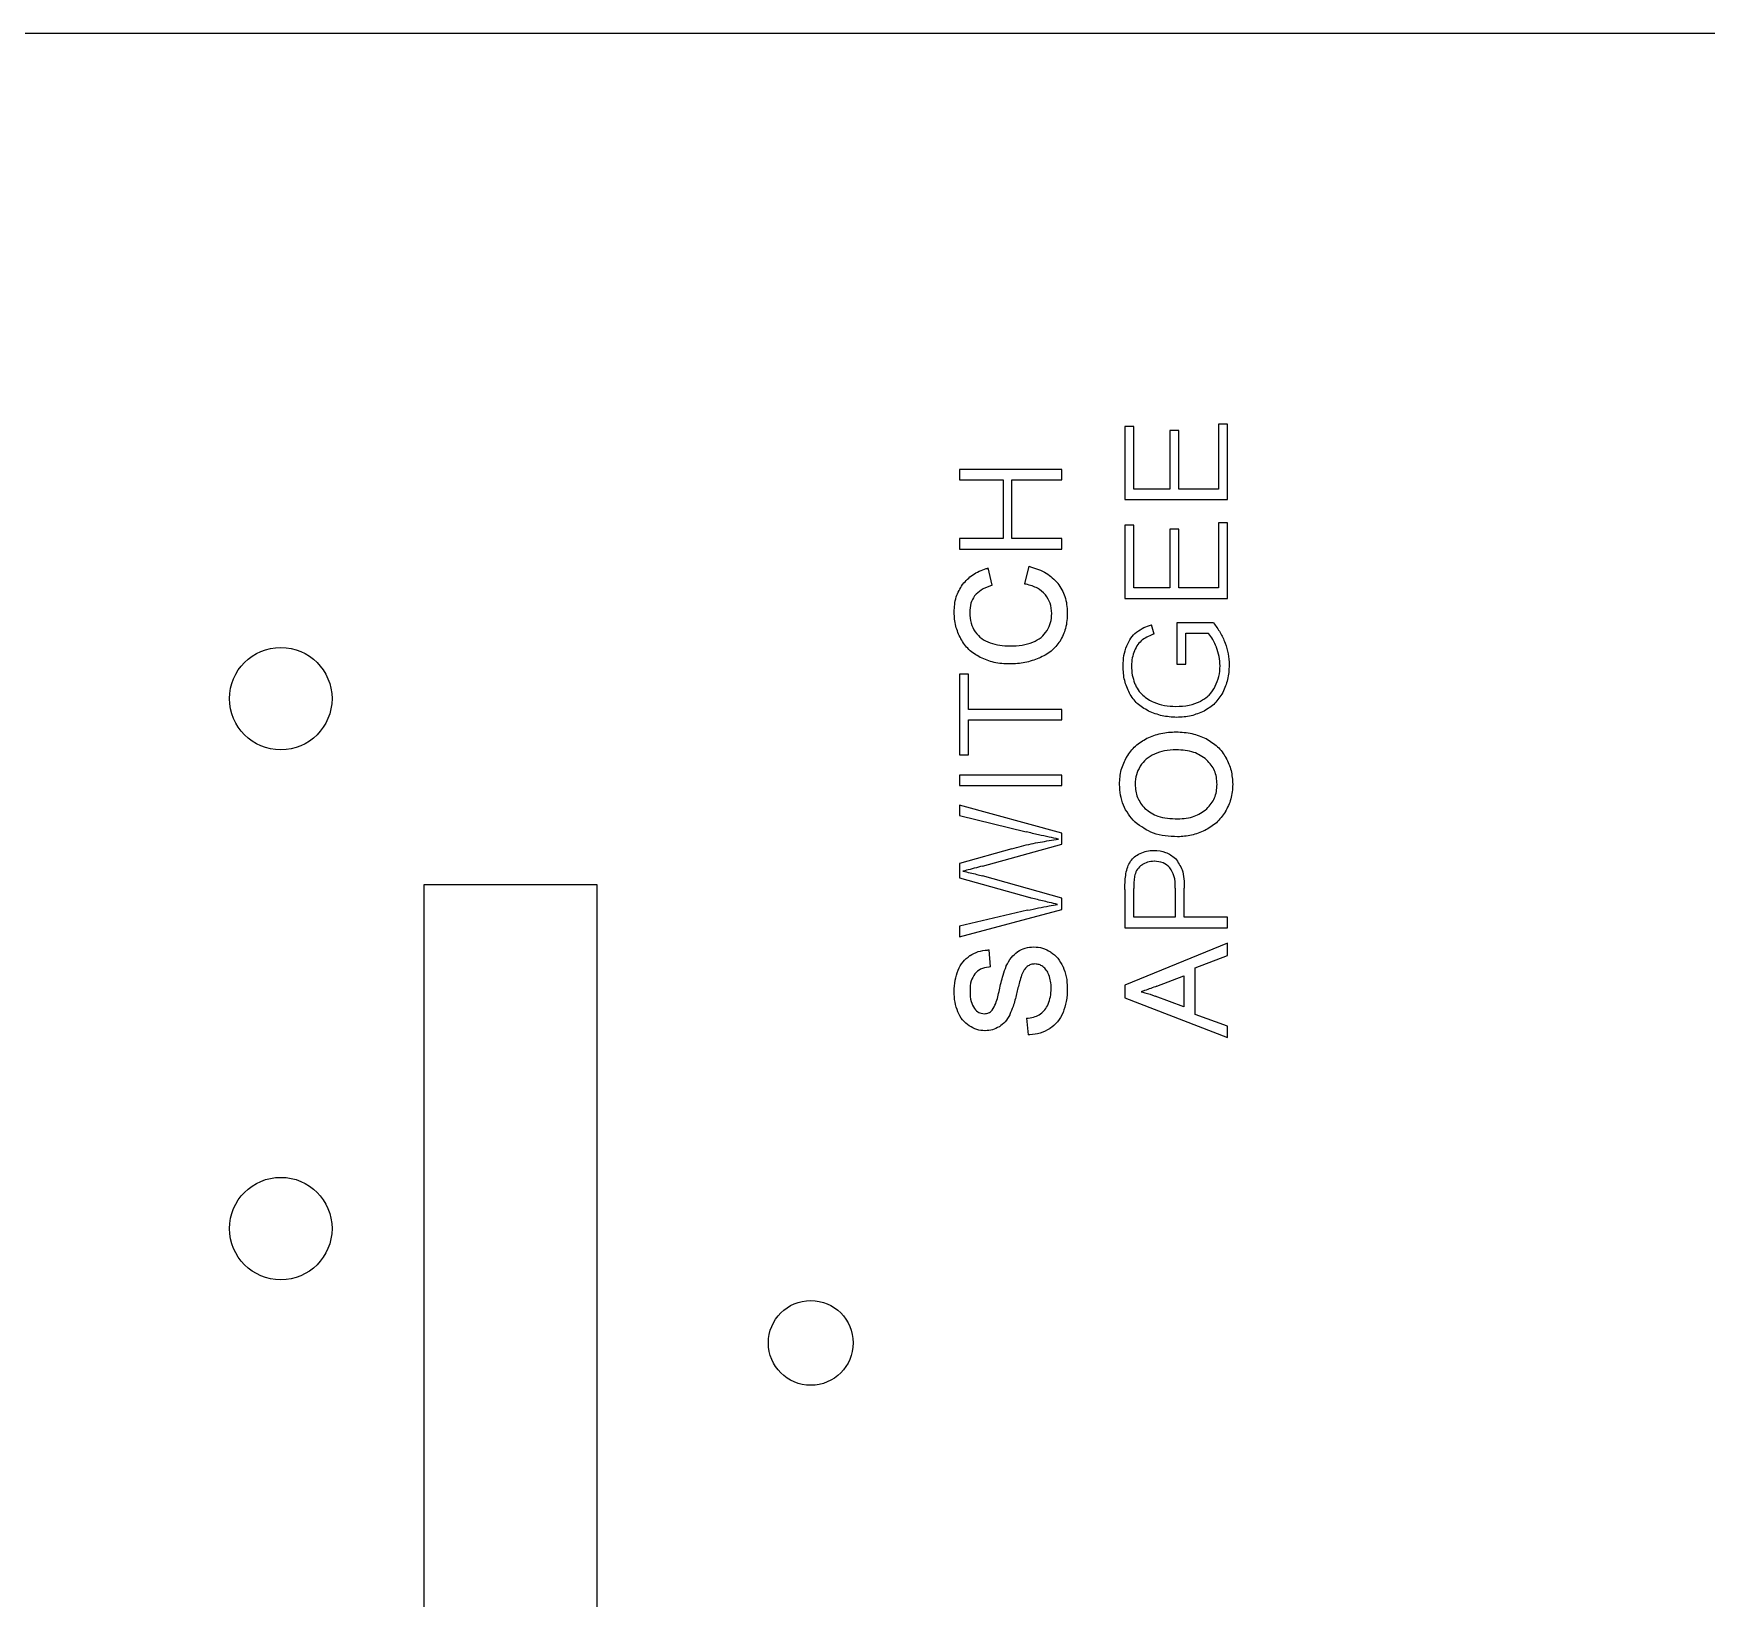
# Model space of a CAD drawing. Extents: x 0 to 305, y -600 to 0.
# Drawn here: x 100.5 to 147.85, y -555.25 to -510.95 of the extents above; entities that cross this region are included whole.
import ezdxf

# ---------------------------------------------------------------- set-up
doc = ezdxf.new("R2010")
doc.units = 0
doc.header["$MEASUREMENT"] = 0
for name, color, linetype in [('CUTOUTS_D_5_0', 5, 'CONTINUOUS'), ('HOLES_DIAM_2_5_D_5_0', 5, 'CONTINUOUS'), ('HOLES_DIAM_3_0_D_5_0', 5, 'CONTINUOUS'), ('INSETS_D_0_5', 3, 'CONTINUOUS'), ('PERIMETER_D_5_0', 5, 'CONTINUOUS')]:
    doc.layers.add(name, color=color, linetype=linetype)

msp = doc.modelspace()

# ---------------------------------------------------------------- linework, layer by layer
at = {"layer": 'CUTOUTS_D_5_0'}
msp.add_lwpolyline([(111.55, -574.95), (116.45, -574.95), (116.45, -535.05), (111.55, -535.05)], close=True, dxfattribs=at)
at = {"layer": 'HOLES_DIAM_2_5_D_5_0'}
msp.add_circle((122.5, -548.015), 1.2, dxfattribs=at)
at = {"layer": 'HOLES_DIAM_3_0_D_5_0'}
for centre in [(107.5, -529.778), (107.5, -544.778)]:
    msp.add_circle(centre, 1.45, dxfattribs=at)
at = {"layer": 'INSETS_D_0_5'}
for p, q in [((127.633, -526.569), (127.517, -526.08)), ((128.672, -526.032), (128.547, -526.528)), ((132.217, -527.953), (132.145, -527.69)), ((132.86, -527.633), (132.862, -528.804)), ((133.899, -527.633), (132.86, -527.633)), ((133.114, -527.922), (133.748, -527.922)), ((133.114, -528.804), (133.114, -527.922)), ((132.862, -528.804), (133.114, -528.804)), ((129.609, -533.588), (126.709, -532.793)), ((126.709, -532.793), (126.709, -533.087)), ((126.709, -533.087), (128.599, -533.549)), ((129.609, -533.895), (129.609, -533.588)), ((128.191, -534.028), (126.709, -534.447)), ((127.36, -534.517), (129.609, -533.895)), ((126.709, -534.447), (126.709, -534.85)), ((126.709, -534.85), (128.698, -535.411)), ((129.609, -535.422), (127.36, -534.795)), ((129.609, -535.75), (129.609, -535.422)), ((131.391, -535.181), (131.391, -536.263)), ((131.645, -535.966), (131.645, -535.148)), ((132.817, -535.14), (132.817, -535.966)), ((133.071, -535.966), (133.071, -535.147)), ((126.709, -536.52), (129.609, -535.75)), ((128.637, -535.77), (126.709, -536.217)), ((132.817, -535.966), (131.645, -535.966)), ((134.291, -535.966), (133.071, -535.966)), ((134.291, -536.263), (134.291, -535.966)), ((126.709, -536.217), (126.709, -536.52)), ((131.391, -536.263), (134.291, -536.263)), ((127.586, -537.367), (127.55, -536.89)), ((132.296, -537.915), (133.059, -537.627)), ((133.059, -537.627), (133.059, -538.5)), ((133.059, -538.5), (132.246, -538.195)), ((128.608, -538.826), (128.65, -539.297))]:
    msp.add_line(p, q, dxfattribs=at)
for points in [[(134.037, -522.005), (134.037, -523.847), (132.916, -523.847), (132.916, -522.187), (132.664, -522.187), (132.664, -523.847), (131.645, -523.847), (131.645, -522.075), (131.391, -522.075), (131.391, -524.144), (134.291, -524.144), (134.291, -522.005)], [(126.709, -523.29), (126.709, -523.587), (127.941, -523.587), (127.941, -525.247), (126.709, -525.247), (126.709, -525.544), (129.609, -525.544), (129.609, -525.247), (128.195, -525.247), (128.195, -523.587), (129.609, -523.587), (129.609, -523.29)], [(132.664, -524.983), (132.664, -526.642), (131.645, -526.642), (131.645, -524.87), (131.391, -524.87), (131.391, -526.939), (134.291, -526.939), (134.291, -524.801), (134.037, -524.801), (134.037, -526.642), (132.916, -526.642), (132.916, -524.983)], [(129.609, -530.082), (126.963, -530.082), (126.963, -529.09), (126.709, -529.09), (126.709, -531.368), (126.963, -531.368), (126.963, -530.379), (129.609, -530.379)], [(126.709, -532.239), (129.609, -532.239), (129.609, -531.942), (126.709, -531.942)], [(131.391, -538.251), (134.291, -539.365), (134.291, -539.051), (133.382, -538.721), (133.382, -537.398), (134.291, -537.048), (134.291, -536.704), (131.391, -537.891)]]:
    msp.add_lwpolyline(points, close=True, dxfattribs=at)
for points, knots in [([(126.797, -526.544), (126.798, -526.543), (126.799, -526.541), (126.8, -526.54), (126.886, -526.445), (126.975, -526.347), (127.085, -526.272), (127.202, -526.192), (127.335, -526.145), (127.465, -526.099), (127.482, -526.093), (127.5, -526.087), (127.517, -526.08)], [-0.00048368, -0.00048368, -0.00048368, -0.00048368, 0, 0, 0, 0.0379273, 0.0379273, 0.0379273, 0.07842973, 0.07842973, 0.07842973, 0.08392662, 0.08392662, 0.08392662, 0.08392662]), ([(128.672, -526.032), (128.689, -526.037), (128.705, -526.042), (128.722, -526.047), (128.873, -526.094), (129.028, -526.141), (129.165, -526.227), (129.288, -526.305), (129.39, -526.408), (129.489, -526.509), (129.49, -526.51), (129.491, -526.512), (129.493, -526.513)], [-0.00518066, -0.00518066, -0.00518066, -0.00518066, 0, 0, 0, 0.04650821, 0.04650821, 0.04650821, 0.08828011, 0.08828011, 0.08828011, 0.08879158, 0.08879158, 0.08879158, 0.08879158]), ([(126.558, -527.331), (126.558, -527.33), (126.558, -527.329), (126.558, -527.328), (126.566, -527.187), (126.573, -527.041), (126.617, -526.901), (126.658, -526.774), (126.727, -526.659), (126.794, -526.548), (126.795, -526.547), (126.796, -526.545), (126.797, -526.544)], [-0.00027085, -0.00027085, -0.00027085, -0.00027085, 0, 0, 0, 0.04183356, 0.04183356, 0.04183356, 0.08017927, 0.08017927, 0.08017927, 0.08066321, 0.08066321, 0.08066321, 0.08066321]), ([(129.14, -526.838), (129.065, -526.767), (128.993, -526.7), (128.914, -526.654), (128.822, -526.601), (128.71, -526.571), (128.594, -526.54), (128.578, -526.536), (128.562, -526.532), (128.547, -526.528)], [0.0005387, 0.0005387, 0.0005387, 0.0005387, 0.03076944, 0.03076944, 0.03076944, 0.06604692, 0.06604692, 0.06604692, 0.07090319, 0.07090319, 0.07090319, 0.07090319]), ([(129.493, -526.513), (129.493, -526.514), (129.494, -526.516), (129.495, -526.517), (129.57, -526.634), (129.648, -526.754), (129.693, -526.889), (129.742, -527.033), (129.751, -527.186), (129.76, -527.334), (129.76, -527.335), (129.76, -527.336), (129.76, -527.337)], [-0.0005107, -0.0005107, -0.0005107, -0.0005107, 0, 0, 0, 0.04086592, 0.04086592, 0.04086592, 0.0845954, 0.0845954, 0.0845954, 0.0848356, 0.0848356, 0.0848356, 0.0848356]), ([(127.137, -526.87), (127.094, -526.941), (127.055, -527.01), (127.032, -527.079), (127.008, -527.157), (127.002, -527.246), (126.998, -527.339)], [0.00056633, 0.00056633, 0.00056633, 0.00056633, 0.0250528, 0.0250528, 0.0250528, 0.05258076, 0.05258076, 0.05258076, 0.05258076]), ([(127.633, -526.569), (127.619, -526.574), (127.605, -526.579), (127.59, -526.584), (127.491, -526.619), (127.396, -526.654), (127.319, -526.706), (127.255, -526.75), (127.197, -526.809), (127.137, -526.87)], [-0.00439886, -0.00439886, -0.00439886, -0.00439886, 0, 0, 0, 0.03104801, 0.03104801, 0.03104801, 0.05659716, 0.05659716, 0.05659716, 0.05659716]), ([(129.32, -527.37), (129.313, -527.265), (129.306, -527.165), (129.275, -527.079), (129.246, -526.997), (129.195, -526.919), (129.14, -526.838)], [0.00032464, 0.00032464, 0.00032464, 0.00032464, 0.03117127, 0.03117127, 0.03117127, 0.06009102, 0.06009102, 0.06009102, 0.06009102]), ([(126.745, -528.083), (126.745, -528.082), (126.744, -528.081), (126.744, -528.08), (126.691, -527.966), (126.636, -527.849), (126.605, -527.724), (126.572, -527.595), (126.565, -527.463), (126.558, -527.334), (126.558, -527.333), (126.558, -527.332), (126.558, -527.331)], [-0.00035619, -0.00035619, -0.00035619, -0.00035619, 0, 0, 0, 0.03727474, 0.03727474, 0.03727474, 0.07558032, 0.07558032, 0.07558032, 0.07585309, 0.07585309, 0.07585309, 0.07585309]), ([(126.998, -527.339), (127.003, -527.447), (127.009, -527.55), (127.037, -527.642), (127.062, -527.725), (127.107, -527.805), (127.154, -527.889)], [0.00024845, 0.00024845, 0.00024845, 0.00024845, 0.03201393, 0.03201393, 0.03201393, 0.06044329, 0.06044329, 0.06044329, 0.06044329]), ([(129.187, -527.853), (129.227, -527.774), (129.266, -527.698), (129.287, -527.621), (129.308, -527.544), (129.314, -527.459), (129.32, -527.37)], [0.00039725, 0.00039725, 0.00039725, 0.00039725, 0.02669585, 0.02669585, 0.02669585, 0.05305245, 0.05305245, 0.05305245, 0.05305245]), ([(129.76, -527.337), (129.76, -527.337), (129.76, -527.338), (129.76, -527.339), (129.755, -527.488), (129.75, -527.642), (129.709, -527.79), (129.674, -527.917), (129.615, -528.034), (129.557, -528.149), (129.557, -528.15), (129.556, -528.151), (129.555, -528.153)], [-0.00024131, -0.00024131, -0.00024131, -0.00024131, 0, 0, 0, 0.04424794, 0.04424794, 0.04424794, 0.08217565, 0.08217565, 0.08217565, 0.08266414, 0.08266414, 0.08266414, 0.08266414]), ([(127.154, -527.889), (127.214, -527.959), (127.271, -528.026), (127.337, -528.075), (127.405, -528.125), (127.488, -528.16), (127.575, -528.196)], [0.00044876, 0.00044876, 0.00044876, 0.00044876, 0.0277114, 0.0277114, 0.0277114, 0.05563798, 0.05563798, 0.05563798, 0.05563798]), ([(128.784, -528.18), (128.872, -528.139), (128.955, -528.099), (129.02, -528.045), (129.081, -527.995), (129.133, -527.926), (129.187, -527.853)], [0.00031507, 0.00031507, 0.00031507, 0.00031507, 0.02872319, 0.02872319, 0.02872319, 0.05538277, 0.05538277, 0.05538277, 0.05538277]), ([(131.442, -528.286), (131.479, -528.205), (131.514, -528.127), (131.562, -528.062), (131.605, -528.003), (131.661, -527.949), (131.72, -527.894)], [0.00025783, 0.00025783, 0.00025783, 0.00025783, 0.02663178, 0.02663178, 0.02663178, 0.0506625, 0.0506625, 0.0506625, 0.0506625]), ([(131.72, -527.894), (131.79, -527.847), (131.857, -527.802), (131.927, -527.768), (131.995, -527.736), (132.069, -527.712), (132.145, -527.69)], [0.00039975, 0.00039975, 0.00039975, 0.00039975, 0.02536528, 0.02536528, 0.02536528, 0.0493536, 0.0493536, 0.0493536, 0.0493536]), ([(132.217, -527.953), (132.162, -527.971), (132.106, -527.99), (132.052, -528.017), (131.994, -528.045), (131.942, -528.079), (131.891, -528.112), (131.89, -528.112), (131.889, -528.113), (131.887, -528.114)], [0.0047546, 0.0047546, 0.0047546, 0.0047546, 0.02181964, 0.02181964, 0.02181964, 0.03989395, 0.03989395, 0.03989395, 0.0403078, 0.0403078, 0.0403078, 0.0403078]), ([(133.982, -528.326), (133.981, -528.326), (133.981, -528.325), (133.981, -528.325), (133.95, -528.251), (133.918, -528.175), (133.875, -528.103), (133.841, -528.045), (133.801, -527.992), (133.763, -527.941), (133.758, -527.935), (133.753, -527.928), (133.748, -527.922)], [-0.00014636, -0.00014636, -0.00014636, -0.00014636, 0, 0, 0, 0.02390229, 0.02390229, 0.02390229, 0.04299089, 0.04299089, 0.04299089, 0.04547492, 0.04547492, 0.04547492, 0.04547492]), ([(133.899, -527.633), (133.966, -527.723), (134.031, -527.811), (134.085, -527.905), (134.139, -527.999), (134.183, -528.101), (134.228, -528.204)], [0.00249655, 0.00249655, 0.00249655, 0.00249655, 0.03607252, 0.03607252, 0.03607252, 0.06981717, 0.06981717, 0.06981717, 0.06981717]), ([(127.296, -528.613), (127.295, -528.612), (127.294, -528.612), (127.293, -528.611), (127.184, -528.546), (127.072, -528.479), (126.977, -528.387), (126.885, -528.297), (126.815, -528.19), (126.747, -528.086), (126.746, -528.085), (126.746, -528.084), (126.745, -528.083)], [-0.00035504, -0.00035504, -0.00035504, -0.00035504, 0, 0, 0, 0.03758676, 0.03758676, 0.03758676, 0.07438182, 0.07438182, 0.07438182, 0.07473653, 0.07473653, 0.07473653, 0.07473653]), ([(127.575, -528.196), (127.668, -528.224), (127.759, -528.25), (127.85, -528.265), (127.942, -528.28), (128.037, -528.284), (128.135, -528.288)], [0.00027681, 0.00027681, 0.00027681, 0.00027681, 0.02923334, 0.02923334, 0.02923334, 0.05839447, 0.05839447, 0.05839447, 0.05839447]), ([(128.135, -528.288), (128.255, -528.284), (128.372, -528.281), (128.484, -528.261), (128.584, -528.243), (128.683, -528.212), (128.784, -528.18)], [0.00017089, 0.00017089, 0.00017089, 0.00017089, 0.03594559, 0.03594559, 0.03594559, 0.06771312, 0.06771312, 0.06771312, 0.06771312]), ([(129.555, -528.153), (129.554, -528.154), (129.553, -528.156), (129.552, -528.157), (129.477, -528.253), (129.4, -528.352), (129.303, -528.432), (129.199, -528.518), (129.079, -528.576), (128.963, -528.633), (128.962, -528.634), (128.961, -528.634), (128.96, -528.635)], [-0.00048759, -0.00048759, -0.00048759, -0.00048759, 0, 0, 0, 0.03605876, 0.03605876, 0.03605876, 0.07440571, 0.07440571, 0.07440571, 0.07467933, 0.07467933, 0.07467933, 0.07467933]), ([(131.34, -528.855), (131.344, -528.752), (131.348, -528.651), (131.365, -528.555), (131.382, -528.466), (131.411, -528.377), (131.442, -528.286)], [0.00020215, 0.00020215, 0.00020215, 0.00020215, 0.03108897, 0.03108897, 0.03108897, 0.05978584, 0.05978584, 0.05978584, 0.05978584]), ([(131.662, -528.421), (131.662, -528.422), (131.662, -528.423), (131.661, -528.423), (131.638, -528.488), (131.614, -528.555), (131.6, -528.627), (131.585, -528.703), (131.583, -528.779), (131.58, -528.852), (131.58, -528.852), (131.58, -528.853), (131.58, -528.853)], [-0.00025085, -0.00025085, -0.00025085, -0.00025085, 0, 0, 0, 0.02051464, 0.02051464, 0.02051464, 0.04229567, 0.04229567, 0.04229567, 0.04246724, 0.04246724, 0.04246724, 0.04246724]), ([(131.887, -528.114), (131.886, -528.115), (131.885, -528.116), (131.884, -528.117), (131.842, -528.155), (131.798, -528.196), (131.76, -528.245), (131.719, -528.301), (131.69, -528.361), (131.663, -528.419), (131.663, -528.42), (131.662, -528.42), (131.662, -528.421)], [-0.00041165, -0.00041165, -0.00041165, -0.00041165, 0, 0, 0, 0.01695026, 0.01695026, 0.01695026, 0.03581048, 0.03581048, 0.03581048, 0.03606006, 0.03606006, 0.03606006, 0.03606006]), ([(134.084, -528.848), (134.084, -528.847), (134.084, -528.846), (134.084, -528.845), (134.08, -528.759), (134.076, -528.671), (134.058, -528.583), (134.041, -528.494), (134.011, -528.409), (133.982, -528.327), (133.982, -528.327), (133.982, -528.326), (133.982, -528.326)], [-0.00026137, -0.00026137, -0.00026137, -0.00026137, 0, 0, 0, 0.02559807, 0.02559807, 0.02559807, 0.05155201, 0.05155201, 0.05155201, 0.05169822, 0.05169822, 0.05169822, 0.05169822]), ([(134.228, -528.204), (134.262, -528.308), (134.295, -528.409), (134.314, -528.511), (134.332, -528.611), (134.337, -528.717), (134.342, -528.825)], [0.00022453, 0.00022453, 0.00022453, 0.00022453, 0.03272663, 0.03272663, 0.03272663, 0.06495346, 0.06495346, 0.06495346, 0.06495346]), ([(128.137, -528.797), (128.136, -528.797), (128.135, -528.797), (128.134, -528.797), (127.986, -528.791), (127.835, -528.785), (127.686, -528.751), (127.551, -528.72), (127.424, -528.666), (127.3, -528.614), (127.298, -528.614), (127.297, -528.613), (127.296, -528.613)], [-0.00020998, -0.00020998, -0.00020998, -0.00020998, 0, 0, 0, 0.04409717, 0.04409717, 0.04409717, 0.08429075, 0.08429075, 0.08429075, 0.08464793, 0.08464793, 0.08464793, 0.08464793]), ([(128.96, -528.635), (128.959, -528.635), (128.959, -528.635), (128.958, -528.636), (128.83, -528.682), (128.699, -528.729), (128.562, -528.756), (128.421, -528.785), (128.279, -528.791), (128.139, -528.797), (128.138, -528.797), (128.137, -528.797), (128.137, -528.797)], [-0.00027591, -0.00027591, -0.00027591, -0.00027591, 0, 0, 0, 0.04061111, 0.04061111, 0.04061111, 0.08239244, 0.08239244, 0.08239244, 0.08260303, 0.08260303, 0.08260303, 0.08260303]), ([(131.518, -529.624), (131.465, -529.503), (131.414, -529.386), (131.385, -529.266), (131.353, -529.136), (131.346, -528.997), (131.34, -528.855)], [0.00040218, 0.00040218, 0.00040218, 0.00040218, 0.03948337, 0.03948337, 0.03948337, 0.08173921, 0.08173921, 0.08173921, 0.08173921]), ([(131.58, -528.853), (131.58, -528.854), (131.58, -528.854), (131.58, -528.855), (131.582, -528.94), (131.585, -529.028), (131.601, -529.117), (131.616, -529.195), (131.641, -529.268), (131.665, -529.34), (131.665, -529.341), (131.666, -529.342), (131.666, -529.343)], [-0.00017157, -0.00017157, -0.00017157, -0.00017157, 0, 0, 0, 0.02545958, 0.02545958, 0.02545958, 0.04802429, 0.04802429, 0.04802429, 0.04829596, 0.04829596, 0.04829596, 0.04829596]), ([(133.948, -529.431), (133.948, -529.43), (133.949, -529.429), (133.949, -529.428), (133.987, -529.338), (134.027, -529.246), (134.05, -529.147), (134.073, -529.048), (134.079, -528.948), (134.084, -528.85), (134.084, -528.849), (134.084, -528.848), (134.084, -528.848)], [-0.00034072, -0.00034072, -0.00034072, -0.00034072, 0, 0, 0, 0.02893517, 0.02893517, 0.02893517, 0.05797435, 0.05797435, 0.05797435, 0.05823503, 0.05823503, 0.05823503, 0.05823503]), ([(134.342, -528.825), (134.335, -528.967), (134.328, -529.105), (134.296, -529.235), (134.266, -529.359), (134.213, -529.481), (134.159, -529.605)], [0.00023856, 0.00023856, 0.00023856, 0.00023856, 0.04244576, 0.04244576, 0.04244576, 0.08279581, 0.08279581, 0.08279581, 0.08279581]), ([(131.666, -529.343), (131.666, -529.344), (131.667, -529.344), (131.667, -529.345), (131.696, -529.407), (131.726, -529.472), (131.767, -529.532), (131.806, -529.587), (131.851, -529.634), (131.894, -529.679), (131.895, -529.68), (131.896, -529.68), (131.896, -529.681)], [-0.00027101, -0.00027101, -0.00027101, -0.00027101, 0, 0, 0, 0.020336, 0.020336, 0.020336, 0.03897821, 0.03897821, 0.03897821, 0.03925205, 0.03925205, 0.03925205, 0.03925205]), ([(132.06, -530.129), (131.943, -530.063), (131.83, -529.999), (131.742, -529.915), (131.657, -529.835), (131.588, -529.731), (131.518, -529.624)], [0.0003042, 0.0003042, 0.0003042, 0.0003042, 0.03990759, 0.03990759, 0.03990759, 0.07778281, 0.07778281, 0.07778281, 0.07778281]), ([(131.896, -529.681), (131.897, -529.682), (131.898, -529.682), (131.898, -529.683), (131.944, -529.721), (131.992, -529.761), (132.045, -529.795), (132.098, -529.828), (132.153, -529.854), (132.206, -529.879), (132.207, -529.879), (132.207, -529.88), (132.208, -529.88)], [-0.00027458, -0.00027458, -0.00027458, -0.00027458, 0, 0, 0, 0.01782977, 0.01782977, 0.01782977, 0.03532389, 0.03532389, 0.03532389, 0.03558412, 0.03558412, 0.03558412, 0.03558412]), ([(132.831, -529.998), (132.831, -529.998), (132.832, -529.998), (132.832, -529.998), (132.957, -529.994), (133.084, -529.991), (133.21, -529.963), (133.319, -529.938), (133.421, -529.897), (133.521, -529.857), (133.522, -529.856), (133.523, -529.856), (133.525, -529.855)], [-0.00018039, -0.00018039, -0.00018039, -0.00018039, 0, 0, 0, 0.03699642, 0.03699642, 0.03699642, 0.06900579, 0.06900579, 0.06900579, 0.06940678, 0.06940678, 0.06940678, 0.06940678]), ([(133.525, -529.855), (133.526, -529.854), (133.527, -529.854), (133.528, -529.853), (133.612, -529.802), (133.7, -529.749), (133.773, -529.676), (133.845, -529.603), (133.896, -529.517), (133.946, -529.434), (133.947, -529.433), (133.947, -529.432), (133.948, -529.431)], [-0.00039757, -0.00039757, -0.00039757, -0.00039757, 0, 0, 0, 0.02900769, 0.02900769, 0.02900769, 0.05756307, 0.05756307, 0.05756307, 0.05790115, 0.05790115, 0.05790115, 0.05790115]), ([(134.159, -529.605), (134.089, -529.717), (134.021, -529.825), (133.936, -529.91), (133.852, -529.994), (133.744, -530.061), (133.632, -530.129)], [0.00034385, 0.00034385, 0.00034385, 0.00034385, 0.03924769, 0.03924769, 0.03924769, 0.07787893, 0.07787893, 0.07787893, 0.07787893]), ([(132.855, -530.308), (132.713, -530.3), (132.574, -530.293), (132.443, -530.263), (132.315, -530.234), (132.188, -530.182), (132.06, -530.129)], [0.00024736, 0.00024736, 0.00024736, 0.00024736, 0.04258145, 0.04258145, 0.04258145, 0.08401807, 0.08401807, 0.08401807, 0.08401807]), ([(132.208, -529.88), (132.209, -529.88), (132.21, -529.881), (132.211, -529.881), (132.306, -529.914), (132.404, -529.949), (132.508, -529.969), (132.615, -529.99), (132.723, -529.994), (132.829, -529.998), (132.829, -529.998), (132.83, -529.998), (132.831, -529.998)], [-0.00025986, -0.00025986, -0.00025986, -0.00025986, 0, 0, 0, 0.03025409, 0.03025409, 0.03025409, 0.06174548, 0.06174548, 0.06174548, 0.06192644, 0.06192644, 0.06192644, 0.06192644]), ([(133.632, -530.129), (133.509, -530.182), (133.388, -530.234), (133.265, -530.263), (133.135, -530.294), (132.997, -530.301), (132.855, -530.308)], [0.00035543, 0.00035543, 0.00035543, 0.00035543, 0.04034747, 0.04034747, 0.04034747, 0.08245575, 0.08245575, 0.08245575, 0.08245575]), ([(132.018, -530.899), (132.019, -530.898), (132.02, -530.898), (132.021, -530.898), (132.146, -530.847), (132.273, -530.794), (132.408, -530.764), (132.552, -530.731), (132.699, -530.725), (132.843, -530.719), (132.844, -530.719), (132.844, -530.719), (132.845, -530.719)], [-0.00033873, -0.00033873, -0.00033873, -0.00033873, 0, 0, 0, 0.04009206, 0.04009206, 0.04009206, 0.08295734, 0.08295734, 0.08295734, 0.08317825, 0.08317825, 0.08317825, 0.08317825]), ([(132.845, -530.719), (132.846, -530.719), (132.847, -530.719), (132.847, -530.719), (132.994, -530.726), (133.143, -530.732), (133.289, -530.766), (133.426, -530.798), (133.555, -530.853), (133.681, -530.907), (133.682, -530.908), (133.683, -530.908), (133.684, -530.908)], [-0.00022079, -0.00022079, -0.00022079, -0.00022079, 0, 0, 0, 0.04347439, 0.04347439, 0.04347439, 0.08430285, 0.08430285, 0.08430285, 0.08464034, 0.08464034, 0.08464034, 0.08464034]), ([(131.443, -531.427), (131.444, -531.426), (131.445, -531.425), (131.445, -531.424), (131.518, -531.319), (131.593, -531.211), (131.69, -531.122), (131.788, -531.031), (131.903, -530.965), (132.015, -530.901), (132.016, -530.9), (132.017, -530.899), (132.018, -530.899)], [-0.00035865, -0.00035865, -0.00035865, -0.00035865, 0, 0, 0, 0.03779623, 0.03779623, 0.03779623, 0.07598773, 0.07598773, 0.07598773, 0.07632463, 0.07632463, 0.07632463, 0.07632463]), ([(132.843, -531.228), (132.728, -531.232), (132.616, -531.236), (132.51, -531.258), (132.415, -531.278), (132.321, -531.312), (132.224, -531.348)], [0.00019149, 0.00019149, 0.00019149, 0.00019149, 0.03444189, 0.03444189, 0.03444189, 0.06517486, 0.06517486, 0.06517486, 0.06517486]), ([(133.704, -531.506), (133.583, -531.422), (133.465, -531.343), (133.339, -531.298), (133.19, -531.244), (133.019, -531.236), (132.843, -531.228)], [0.00060768, 0.00060768, 0.00060768, 0.00060768, 0.04386693, 0.04386693, 0.04386693, 0.09549974, 0.09549974, 0.09549974, 0.09549974]), ([(133.684, -530.908), (133.685, -530.909), (133.686, -530.91), (133.687, -530.91), (133.8, -530.977), (133.915, -531.046), (134.013, -531.14), (134.108, -531.231), (134.179, -531.341), (134.249, -531.448), (134.249, -531.449), (134.25, -531.45), (134.251, -531.451)], [-0.00033549, -0.00033549, -0.00033549, -0.00033549, 0, 0, 0, 0.03868454, 0.03868454, 0.03868454, 0.07636525, 0.07636525, 0.07636525, 0.0767131, 0.0767131, 0.0767131, 0.0767131]), ([(131.238, -532.202), (131.238, -532.201), (131.238, -532.2), (131.238, -532.199), (131.246, -532.065), (131.253, -531.927), (131.289, -531.793), (131.324, -531.664), (131.384, -531.546), (131.442, -531.43), (131.442, -531.429), (131.443, -531.428), (131.443, -531.427)], [-0.00033699, -0.00033699, -0.00033699, -0.00033699, 0, 0, 0, 0.03980577, 0.03980577, 0.03980577, 0.07821113, 0.07821113, 0.07821113, 0.07857048, 0.07857048, 0.07857048, 0.07857048]), ([(131.822, -531.691), (131.779, -531.772), (131.738, -531.851), (131.715, -531.931), (131.692, -532.013), (131.686, -532.104), (131.68, -532.199)], [0.00037787, 0.00037787, 0.00037787, 0.00037787, 0.02769954, 0.02769954, 0.02769954, 0.05579255, 0.05579255, 0.05579255, 0.05579255]), ([(132.224, -531.348), (132.14, -531.393), (132.059, -531.436), (131.994, -531.492), (131.931, -531.546), (131.878, -531.617), (131.822, -531.691)], [0.00033177, 0.00033177, 0.00033177, 0.00033177, 0.02864394, 0.02864394, 0.02864394, 0.05597846, 0.05597846, 0.05597846, 0.05597846]), ([(134.002, -532.205), (133.99, -532.065), (133.977, -531.93), (133.928, -531.817), (133.88, -531.707), (133.794, -531.608), (133.704, -531.506)], [0.00043059, 0.00043059, 0.00043059, 0.00043059, 0.04160373, 0.04160373, 0.04160373, 0.08152808, 0.08152808, 0.08152808, 0.08152808]), ([(134.251, -531.451), (134.251, -531.452), (134.252, -531.453), (134.252, -531.454), (134.306, -531.569), (134.362, -531.686), (134.394, -531.814), (134.427, -531.942), (134.435, -532.073), (134.442, -532.2), (134.442, -532.201), (134.442, -532.202), (134.442, -532.203)], [-0.00034926, -0.00034926, -0.00034926, -0.00034926, 0, 0, 0, 0.03774412, 0.03774412, 0.03774412, 0.07578279, 0.07578279, 0.07578279, 0.07607135, 0.07607135, 0.07607135, 0.07607135]), ([(131.676, -533.274), (131.675, -533.272), (131.674, -533.271), (131.672, -533.269), (131.549, -533.123), (131.422, -532.974), (131.347, -532.797), (131.269, -532.611), (131.254, -532.405), (131.238, -532.205), (131.238, -532.204), (131.238, -532.203), (131.238, -532.202)], [-0.0005981, -0.0005981, -0.0005981, -0.0005981, 0, 0, 0, 0.0558129, 0.0558129, 0.0558129, 0.1143793, 0.1143793, 0.1143793, 0.114711, 0.114711, 0.114711, 0.114711]), ([(131.68, -532.199), (131.692, -532.333), (131.704, -532.462), (131.748, -532.573), (131.792, -532.682), (131.871, -532.784), (131.954, -532.888)], [0.00036703, 0.00036703, 0.00036703, 0.00036703, 0.03987637, 0.03987637, 0.03987637, 0.07896127, 0.07896127, 0.07896127, 0.07896127]), ([(133.707, -532.9), (133.796, -532.797), (133.881, -532.698), (133.929, -532.589), (133.977, -532.477), (133.99, -532.344), (134.002, -532.205)], [0.00056615, 0.00056615, 0.00056615, 0.00056615, 0.04035167, 0.04035167, 0.04035167, 0.08095745, 0.08095745, 0.08095745, 0.08095745]), ([(134.442, -532.203), (134.442, -532.204), (134.442, -532.205), (134.442, -532.206), (134.434, -532.343), (134.427, -532.482), (134.389, -532.618), (134.353, -532.748), (134.292, -532.867), (134.232, -532.983), (134.232, -532.985), (134.231, -532.986), (134.23, -532.987)], [-0.0002879, -0.0002879, -0.0002879, -0.0002879, 0, 0, 0, 0.04043412, 0.04043412, 0.04043412, 0.07920812, 0.07920812, 0.07920812, 0.0795686, 0.0795686, 0.0795686, 0.0795686]), ([(131.954, -532.888), (132.076, -532.975), (132.196, -533.058), (132.323, -533.106), (132.491, -533.169), (132.685, -533.174), (132.885, -533.179)], [0.0006984, 0.0006984, 0.0006984, 0.0006984, 0.0448705, 0.0448705, 0.0448705, 0.1032274, 0.1032274, 0.1032274, 0.1032274]), ([(132.885, -533.179), (133.052, -533.17), (133.213, -533.161), (133.353, -533.109), (133.475, -533.064), (133.589, -532.984), (133.707, -532.9)], [0.00017957, 0.00017957, 0.00017957, 0.00017957, 0.04901886, 0.04901886, 0.04901886, 0.0913977, 0.0913977, 0.0913977, 0.0913977]), ([(134.23, -532.987), (134.23, -532.988), (134.229, -532.989), (134.228, -532.99), (134.154, -533.094), (134.078, -533.202), (133.979, -533.291), (133.881, -533.38), (133.765, -533.446), (133.654, -533.509), (133.653, -533.51), (133.652, -533.51), (133.651, -533.511)], [-0.00036007, -0.00036007, -0.00036007, -0.00036007, 0, 0, 0, 0.03801189, 0.03801189, 0.03801189, 0.07613821, 0.07613821, 0.07613821, 0.07644318, 0.07644318, 0.07644318, 0.07644318]), ([(129.509, -533.752), (129.423, -533.734), (129.336, -533.716), (129.25, -533.698), (129.148, -533.676), (129.046, -533.655), (128.945, -533.632), (128.83, -533.605), (128.714, -533.577), (128.599, -533.549), (128.599, -533.549), (128.599, -533.549), (128.599, -533.549)], [-0.02654355, -0.02654355, -0.02654355, -0.02654355, 0, 0, 0, 0.03124717, 0.03124717, 0.03124717, 0.0669715, 0.0669715, 0.0669715, 0.06697701, 0.06697701, 0.06697701, 0.06697701]), ([(132.88, -533.688), (132.879, -533.688), (132.878, -533.688), (132.877, -533.688), (132.648, -533.676), (132.413, -533.665), (132.197, -533.585), (132.008, -533.514), (131.843, -533.394), (131.681, -533.277), (131.68, -533.276), (131.678, -533.275), (131.676, -533.274)], [-0.0002572, -0.0002572, -0.0002572, -0.0002572, 0, 0, 0, 0.067335, 0.067335, 0.067335, 0.1260012, 0.1260012, 0.1260012, 0.1266023, 0.1266023, 0.1266023, 0.1266023]), ([(133.651, -533.511), (133.65, -533.511), (133.649, -533.512), (133.648, -533.512), (133.528, -533.562), (133.406, -533.614), (133.276, -533.644), (133.145, -533.674), (133.013, -533.681), (132.883, -533.688), (132.882, -533.688), (132.881, -533.688), (132.88, -533.688)], [-0.00030645, -0.00030645, -0.00030645, -0.00030645, 0, 0, 0, 0.03863979, 0.03863979, 0.03863979, 0.07735112, 0.07735112, 0.07735112, 0.07761258, 0.07761258, 0.07761258, 0.07761258]), ([(128.191, -534.028), (128.372, -533.978), (128.554, -533.929), (128.736, -533.889), (128.904, -533.853), (129.076, -533.824), (129.248, -533.796), (129.335, -533.781), (129.422, -533.767), (129.509, -533.752)], [0, 0, 0, 0, 0.0565314, 0.0565314, 0.0565314, 0.1088014, 0.1088014, 0.1088014, 0.1353289, 0.1353289, 0.1353289, 0.1353289]), ([(131.821, -534.159), (131.884, -534.133), (131.945, -534.108), (132.006, -534.094), (132.069, -534.08), (132.137, -534.076), (132.208, -534.073)], [0.0002754, 0.0002754, 0.0002754, 0.0002754, 0.02070205, 0.02070205, 0.02070205, 0.04189543, 0.04189543, 0.04189543, 0.04189543]), ([(132.208, -534.073), (132.329, -534.082), (132.445, -534.092), (132.544, -534.13), (132.639, -534.167), (132.728, -534.232), (132.82, -534.301)], [0.00030766, 0.00030766, 0.00030766, 0.00030766, 0.03584647, 0.03584647, 0.03584647, 0.06971079, 0.06971079, 0.06971079, 0.06971079]), ([(127.36, -534.517), (127.36, -534.517), (127.36, -534.517), (127.36, -534.517), (127.283, -534.538), (127.206, -534.56), (127.129, -534.58), (127.089, -534.59), (127.049, -534.601), (127.009, -534.611), (126.942, -534.627), (126.875, -534.644), (126.808, -534.661)], [-0.00001011, -0.00001011, -0.00001011, -0.00001011, 0, 0, 0, 0.02397853, 0.02397853, 0.02397853, 0.03643629, 0.03643629, 0.03643629, 0.0571973, 0.0571973, 0.0571973, 0.0571973]), ([(131.419, -534.733), (131.433, -534.664), (131.447, -534.599), (131.47, -534.54), (131.49, -534.488), (131.52, -534.436), (131.551, -534.383)], [0.00017723, 0.00017723, 0.00017723, 0.00017723, 0.02100218, 0.02100218, 0.02100218, 0.03946427, 0.03946427, 0.03946427, 0.03946427]), ([(131.551, -534.383), (131.589, -534.336), (131.626, -534.292), (131.666, -534.258), (131.71, -534.221), (131.764, -534.19), (131.821, -534.159)], [0.00038002, 0.00038002, 0.00038002, 0.00038002, 0.01832043, 0.01832043, 0.01832043, 0.03768026, 0.03768026, 0.03768026, 0.03768026]), ([(131.87, -534.486), (131.869, -534.487), (131.868, -534.488), (131.867, -534.489), (131.826, -534.523), (131.781, -534.559), (131.747, -534.609), (131.712, -534.657), (131.693, -534.711), (131.675, -534.761), (131.674, -534.762), (131.674, -534.764), (131.673, -534.765)], [-0.00042198, -0.00042198, -0.00042198, -0.00042198, 0, 0, 0, 0.01566411, 0.01566411, 0.01566411, 0.03116998, 0.03116998, 0.03116998, 0.03164612, 0.03164612, 0.03164612, 0.03164612]), ([(132.221, -534.382), (132.22, -534.382), (132.219, -534.382), (132.218, -534.382), (132.159, -534.385), (132.095, -534.388), (132.032, -534.408), (131.973, -534.426), (131.922, -534.456), (131.874, -534.484), (131.872, -534.485), (131.871, -534.485), (131.87, -534.486)], [-0.00029765, -0.00029765, -0.00029765, -0.00029765, 0, 0, 0, 0.01763217, 0.01763217, 0.01763217, 0.03402661, 0.03402661, 0.03402661, 0.03445046, 0.03445046, 0.03445046, 0.03445046]), ([(132.663, -534.561), (132.661, -534.559), (132.659, -534.558), (132.657, -534.556), (132.602, -534.509), (132.544, -534.458), (132.471, -534.426), (132.391, -534.392), (132.305, -534.387), (132.224, -534.382), (132.223, -534.382), (132.222, -534.382), (132.221, -534.382)], [-0.00080821, -0.00080821, -0.00080821, -0.00080821, 0, 0, 0, 0.02107737, 0.02107737, 0.02107737, 0.04450174, 0.04450174, 0.04450174, 0.04479501, 0.04479501, 0.04479501, 0.04479501]), ([(132.817, -535.14), (132.817, -535.14), (132.817, -535.14), (132.817, -535.139), (132.816, -535.027), (132.816, -534.909), (132.779, -534.796), (132.753, -534.713), (132.709, -534.639), (132.667, -534.568), (132.666, -534.566), (132.664, -534.564), (132.663, -534.561)], [-0.00002783, -0.00002783, -0.00002783, -0.00002783, 0, 0, 0, 0.03309001, 0.03309001, 0.03309001, 0.05734232, 0.05734232, 0.05734232, 0.05816008, 0.05816008, 0.05816008, 0.05816008]), ([(132.82, -534.301), (132.895, -534.409), (132.967, -534.515), (133.008, -534.625), (133.066, -534.78), (133.069, -534.961), (133.071, -535.147)], [0.00078402, 0.00078402, 0.00078402, 0.00078402, 0.03953408, 0.03953408, 0.03953408, 0.09376022, 0.09376022, 0.09376022, 0.09376022]), ([(126.808, -534.661), (126.875, -534.677), (126.942, -534.692), (127.01, -534.708), (127.074, -534.723), (127.137, -534.737), (127.2, -534.753), (127.253, -534.767), (127.307, -534.781), (127.36, -534.795)], [-0.02075955, -0.02075955, -0.02075955, -0.02075955, 0, 0, 0, 0.01966798, 0.01966798, 0.01966798, 0.03628384, 0.03628384, 0.03628384, 0.03628384]), ([(131.391, -535.181), (131.391, -535.093), (131.392, -535.006), (131.398, -534.921), (131.403, -534.859), (131.411, -534.796), (131.419, -534.733)], [0, 0, 0, 0, 0.02635695, 0.02635695, 0.02635695, 0.04558498, 0.04558498, 0.04558498, 0.04558498]), ([(131.673, -534.765), (131.673, -534.767), (131.673, -534.768), (131.672, -534.77), (131.665, -534.817), (131.657, -534.866), (131.652, -534.916), (131.644, -534.995), (131.645, -535.072), (131.645, -535.148)], [-0.00048446, -0.00048446, -0.00048446, -0.00048446, 0, 0, 0, 0.0144123, 0.0144123, 0.0144123, 0.03718806, 0.03718806, 0.03718806, 0.03718806]), ([(129.483, -535.601), (129.406, -535.582), (129.328, -535.564), (129.251, -535.546), (129.124, -535.516), (128.998, -535.486), (128.872, -535.455), (128.814, -535.44), (128.756, -535.426), (128.698, -535.411)], [-0.02385975, -0.02385975, -0.02385975, -0.02385975, 0, 0, 0, 0.03898768, 0.03898768, 0.03898768, 0.05700995, 0.05700995, 0.05700995, 0.05700995]), ([(128.637, -535.77), (128.739, -535.746), (128.841, -535.723), (128.944, -535.702), (129.045, -535.681), (129.146, -535.662), (129.248, -535.644), (129.327, -535.629), (129.405, -535.615), (129.483, -535.601)], [0, 0, 0, 0, 0.03155186, 0.03155186, 0.03155186, 0.06269627, 0.06269627, 0.06269627, 0.08655309, 0.08655309, 0.08655309, 0.08655309]), ([(127.004, -537.051), (127.005, -537.05), (127.006, -537.049), (127.007, -537.049), (127.08, -537.008), (127.155, -536.966), (127.239, -536.939), (127.325, -536.912), (127.414, -536.904), (127.499, -536.895), (127.516, -536.894), (127.533, -536.892), (127.55, -536.89)], [-0.00038938, -0.00038938, -0.00038938, -0.00038938, 0, 0, 0, 0.02462373, 0.02462373, 0.02462373, 0.04999008, 0.04999008, 0.04999008, 0.05504389, 0.05504389, 0.05504389, 0.05504389]), ([(128.033, -537.347), (128.034, -537.346), (128.034, -537.345), (128.035, -537.344), (128.075, -537.264), (128.117, -537.181), (128.177, -537.107), (128.23, -537.043), (128.293, -536.991), (128.353, -536.941), (128.354, -536.94), (128.355, -536.939), (128.357, -536.938)], [-0.0002941, -0.0002941, -0.0002941, -0.0002941, 0, 0, 0, 0.02656267, 0.02656267, 0.02656267, 0.04977987, 0.04977987, 0.04977987, 0.05022909, 0.05022909, 0.05022909, 0.05022909]), ([(128.357, -536.938), (128.358, -536.938), (128.359, -536.937), (128.361, -536.936), (128.425, -536.9), (128.493, -536.861), (128.57, -536.838), (128.65, -536.814), (128.731, -536.81), (128.809, -536.805), (128.81, -536.805), (128.811, -536.805), (128.812, -536.805)], [-0.00044787, -0.00044787, -0.00044787, -0.00044787, 0, 0, 0, 0.02201642, 0.02201642, 0.02201642, 0.04497002, 0.04497002, 0.04497002, 0.04530882, 0.04530882, 0.04530882, 0.04530882]), ([(128.812, -536.805), (128.813, -536.805), (128.814, -536.805), (128.816, -536.805), (128.895, -536.811), (128.977, -536.817), (129.059, -536.841), (129.142, -536.866), (129.216, -536.908), (129.287, -536.948), (129.289, -536.949), (129.29, -536.95), (129.291, -536.95)], [-0.00033929, -0.00033929, -0.00033929, -0.00033929, 0, 0, 0, 0.02350336, 0.02350336, 0.02350336, 0.04767092, 0.04767092, 0.04767092, 0.04803093, 0.04803093, 0.04803093, 0.04803093]), ([(129.291, -536.95), (129.292, -536.951), (129.293, -536.952), (129.294, -536.952), (129.361, -537.004), (129.431, -537.058), (129.489, -537.127), (129.551, -537.199), (129.595, -537.283), (129.637, -537.363), (129.637, -537.364), (129.638, -537.364), (129.638, -537.365)], [-0.0003604, -0.0003604, -0.0003604, -0.0003604, 0, 0, 0, 0.02516858, 0.02516858, 0.02516858, 0.05189271, 0.05189271, 0.05189271, 0.05218912, 0.05218912, 0.05218912, 0.05218912]), ([(126.669, -537.465), (126.669, -537.464), (126.67, -537.463), (126.67, -537.462), (126.709, -537.383), (126.75, -537.3), (126.809, -537.227), (126.866, -537.158), (126.935, -537.105), (127, -537.053), (127.002, -537.052), (127.003, -537.051), (127.004, -537.051)], [-0.00030743, -0.00030743, -0.00030743, -0.00030743, 0, 0, 0, 0.02615555, 0.02615555, 0.02615555, 0.05092825, 0.05092825, 0.05092825, 0.05131687, 0.05131687, 0.05131687, 0.05131687]), ([(127.586, -537.367), (127.571, -537.37), (127.556, -537.372), (127.541, -537.375), (127.454, -537.389), (127.372, -537.404), (127.306, -537.437), (127.25, -537.466), (127.197, -537.514), (127.142, -537.565)], [-0.00446482, -0.00446482, -0.00446482, -0.00446482, 0, 0, 0, 0.02585643, 0.02585643, 0.02585643, 0.04799174, 0.04799174, 0.04799174, 0.04799174]), ([(127.839, -538.02), (127.839, -538.02), (127.839, -538.02), (127.839, -538.02), (127.87, -537.883), (127.9, -537.744), (127.943, -537.608), (127.97, -537.52), (128.001, -537.434), (128.032, -537.349), (128.033, -537.348), (128.033, -537.347), (128.033, -537.347)], [-0.0000342, -0.0000342, -0.0000342, -0.0000342, 0, 0, 0, 0.04206945, 0.04206945, 0.04206945, 0.0691697, 0.0691697, 0.0691697, 0.06946723, 0.06946723, 0.06946723, 0.06946723]), ([(128.629, -537.359), (128.596, -537.392), (128.565, -537.423), (128.542, -537.456), (128.512, -537.499), (128.491, -537.551), (128.468, -537.607)], [0.0005209, 0.0005209, 0.0005209, 0.0005209, 0.01454717, 0.01454717, 0.01454717, 0.03239795, 0.03239795, 0.03239795, 0.03239795]), ([(128.844, -537.288), (128.8, -537.291), (128.761, -537.294), (128.728, -537.305), (128.697, -537.316), (128.665, -537.336), (128.629, -537.359)], [0.0003728, 0.0003728, 0.0003728, 0.0003728, 0.01338217, 0.01338217, 0.01338217, 0.02584265, 0.02584265, 0.02584265, 0.02584265]), ([(129.071, -537.363), (129.033, -537.339), (128.997, -537.318), (128.963, -537.306), (128.929, -537.295), (128.888, -537.291), (128.844, -537.288)], [0.00042758, 0.00042758, 0.00042758, 0.00042758, 0.01385477, 0.01385477, 0.01385477, 0.02702679, 0.02702679, 0.02702679, 0.02702679]), ([(129.24, -537.599), (129.217, -537.547), (129.195, -537.498), (129.166, -537.46), (129.142, -537.426), (129.108, -537.395), (129.071, -537.363)], [0.00025351, 0.00025351, 0.00025351, 0.00025351, 0.01715216, 0.01715216, 0.01715216, 0.03173656, 0.03173656, 0.03173656, 0.03173656]), ([(129.638, -537.365), (129.638, -537.366), (129.639, -537.367), (129.639, -537.368), (129.673, -537.458), (129.709, -537.55), (129.73, -537.649), (129.752, -537.753), (129.756, -537.859), (129.76, -537.962), (129.76, -537.963), (129.76, -537.963), (129.76, -537.964)], [-0.00029826, -0.00029826, -0.00029826, -0.00029826, 0, 0, 0, 0.02868492, 0.02868492, 0.02868492, 0.05934309, 0.05934309, 0.05934309, 0.05950776, 0.05950776, 0.05950776, 0.05950776]), ([(126.558, -538.073), (126.558, -538.072), (126.558, -538.071), (126.558, -538.071), (126.561, -537.965), (126.565, -537.857), (126.586, -537.749), (126.604, -537.651), (126.637, -537.558), (126.668, -537.468), (126.668, -537.467), (126.669, -537.466), (126.669, -537.465)], [-0.0001779, -0.0001779, -0.0001779, -0.0001779, 0, 0, 0, 0.03150113, 0.03150113, 0.03150113, 0.06010657, 0.06010657, 0.06010657, 0.06041662, 0.06041662, 0.06041662, 0.06041662]), ([(127.142, -537.565), (127.101, -537.634), (127.063, -537.7), (127.042, -537.768), (127.014, -537.854), (127.011, -537.953), (127.008, -538.056)], [0.00070577, 0.00070577, 0.00070577, 0.00070577, 0.02448089, 0.02448089, 0.02448089, 0.05495574, 0.05495574, 0.05495574, 0.05495574]), ([(128.468, -537.607), (128.447, -537.67), (128.427, -537.734), (128.409, -537.797), (128.377, -537.908), (128.35, -538.021), (128.323, -538.135), (128.323, -538.135), (128.323, -538.135), (128.323, -538.135)], [0.00019193, 0.00019193, 0.00019193, 0.00019193, 0.02029993, 0.02029993, 0.02029993, 0.05539624, 0.05539624, 0.05539624, 0.05540366, 0.05540366, 0.05540366, 0.05540366]), ([(129.304, -537.982), (129.302, -537.911), (129.299, -537.842), (129.288, -537.777), (129.278, -537.719), (129.259, -537.66), (129.24, -537.599)], [0.00017219, 0.00017219, 0.00017219, 0.00017219, 0.02145127, 0.02145127, 0.02145127, 0.04059289, 0.04059289, 0.04059289, 0.04059289]), ([(132.296, -537.915), (132.296, -537.915), (132.296, -537.915), (132.296, -537.915), (132.181, -537.958), (132.066, -538.001), (131.949, -538.04), (131.916, -538.051), (131.882, -538.062), (131.848, -538.073)], [-0.00000472, -0.00000472, -0.00000472, -0.00000472, 0, 0, 0, 0.03667157, 0.03667157, 0.03667157, 0.04723178, 0.04723178, 0.04723178, 0.04723178]), ([(126.664, -538.642), (126.663, -538.641), (126.663, -538.64), (126.663, -538.639), (126.633, -538.553), (126.602, -538.464), (126.584, -538.371), (126.565, -538.271), (126.562, -538.172), (126.558, -538.074), (126.558, -538.074), (126.558, -538.073), (126.558, -538.073)], [-0.00028614, -0.00028614, -0.00028614, -0.00028614, 0, 0, 0, 0.02724561, 0.02724561, 0.02724561, 0.05626375, 0.05626375, 0.05626375, 0.05644171, 0.05644171, 0.05644171, 0.05644171]), ([(127.008, -538.056), (127.009, -538.162), (127.012, -538.264), (127.039, -538.353), (127.058, -538.419), (127.093, -538.484), (127.13, -538.551)], [0.00010497, 0.00010497, 0.00010497, 0.00010497, 0.03130504, 0.03130504, 0.03130504, 0.05422349, 0.05422349, 0.05422349, 0.05422349]), ([(127.634, -538.598), (127.671, -538.532), (127.706, -538.468), (127.734, -538.403), (127.783, -538.284), (127.811, -538.154), (127.839, -538.02), (127.839, -538.02), (127.839, -538.02), (127.839, -538.02)], [0.00081623, 0.00081623, 0.00081623, 0.00081623, 0.02323471, 0.02323471, 0.02323471, 0.06386469, 0.06386469, 0.06386469, 0.06389865, 0.06389865, 0.06389865, 0.06389865]), ([(128.323, -538.135), (128.323, -538.135), (128.323, -538.135), (128.323, -538.135), (128.295, -538.254), (128.266, -538.374), (128.225, -538.492), (128.198, -538.571), (128.165, -538.647), (128.133, -538.722), (128.133, -538.723), (128.133, -538.724), (128.132, -538.725)], [-0.00000741, -0.00000741, -0.00000741, -0.00000741, 0, 0, 0, 0.03644566, 0.03644566, 0.03644566, 0.06095593, 0.06095593, 0.06095593, 0.06126068, 0.06126068, 0.06126068, 0.06126068]), ([(129.219, -538.423), (129.245, -538.353), (129.269, -538.284), (129.283, -538.216), (129.298, -538.142), (129.301, -538.063), (129.304, -537.982)], [0.0002563, 0.0002563, 0.0002563, 0.0002563, 0.02274476, 0.02274476, 0.02274476, 0.04697529, 0.04697529, 0.04697529, 0.04697529]), ([(129.76, -537.964), (129.76, -537.964), (129.76, -537.965), (129.76, -537.965), (129.757, -538.091), (129.754, -538.22), (129.73, -538.348), (129.709, -538.457), (129.673, -538.561), (129.639, -538.663), (129.638, -538.664), (129.638, -538.665), (129.638, -538.666)], [-0.00016477, -0.00016477, -0.00016477, -0.00016477, 0, 0, 0, 0.03754072, 0.03754072, 0.03754072, 0.06962404, 0.06962404, 0.06962404, 0.06998213, 0.06998213, 0.06998213, 0.06998213]), ([(131.848, -538.073), (131.885, -538.082), (131.921, -538.091), (131.957, -538.102), (132.055, -538.129), (132.151, -538.162), (132.246, -538.195), (132.246, -538.195), (132.246, -538.195), (132.246, -538.195)], [0.01848408, 0.01848408, 0.01848408, 0.01848408, 0.02956962, 0.02956962, 0.02956962, 0.05958094, 0.05958094, 0.05958094, 0.05964341, 0.05964341, 0.05964341, 0.05964341]), ([(126.982, -539.041), (126.981, -539.04), (126.98, -539.04), (126.979, -539.039), (126.917, -538.99), (126.851, -538.938), (126.797, -538.872), (126.74, -538.802), (126.702, -538.721), (126.665, -538.645), (126.665, -538.644), (126.664, -538.643), (126.664, -538.642)], [-0.00038214, -0.00038214, -0.00038214, -0.00038214, 0, 0, 0, 0.0235201, 0.0235201, 0.0235201, 0.04869969, 0.04869969, 0.04869969, 0.04898323, 0.04898323, 0.04898323, 0.04898323]), ([(127.13, -538.551), (127.174, -538.598), (127.215, -538.638), (127.257, -538.66), (127.297, -538.68), (127.35, -538.688), (127.409, -538.695)], [0.00061129, 0.00061129, 0.00061129, 0.00061129, 0.01909169, 0.01909169, 0.01909169, 0.03630785, 0.03630785, 0.03630785, 0.03630785]), ([(127.409, -538.695), (127.458, -538.691), (127.502, -538.686), (127.535, -538.671), (127.567, -538.657), (127.599, -538.629), (127.634, -538.598)], [0.00053608, 0.00053608, 0.00053608, 0.00053608, 0.01501977, 0.01501977, 0.01501977, 0.02896529, 0.02896529, 0.02896529, 0.02896529]), ([(128.132, -538.725), (128.132, -538.726), (128.131, -538.727), (128.131, -538.728), (128.092, -538.794), (128.053, -538.863), (127.998, -538.924), (127.949, -538.978), (127.893, -539.021), (127.838, -539.063), (127.837, -539.064), (127.836, -539.064), (127.835, -539.065)], [-0.00030173, -0.00030173, -0.00030173, -0.00030173, 0, 0, 0, 0.02259638, 0.02259638, 0.02259638, 0.04287009, 0.04287009, 0.04287009, 0.0432744, 0.0432744, 0.0432744, 0.0432744]), ([(128.608, -538.826), (128.624, -538.824), (128.639, -538.821), (128.655, -538.819), (128.725, -538.809), (128.791, -538.798), (128.851, -538.777), (128.901, -538.759), (128.951, -538.732), (129.003, -538.703)], [-0.00464985, -0.00464985, -0.00464985, -0.00464985, 0, 0, 0, 0.02096187, 0.02096187, 0.02096187, 0.038759, 0.038759, 0.038759, 0.038759]), ([(129.003, -538.703), (129.049, -538.666), (129.091, -538.629), (129.123, -538.589), (129.16, -538.543), (129.189, -538.485), (129.219, -538.423)], [0.00047193, 0.00047193, 0.00047193, 0.00047193, 0.0180029, 0.0180029, 0.0180029, 0.03828611, 0.03828611, 0.03828611, 0.03828611]), ([(129.638, -538.666), (129.637, -538.667), (129.637, -538.668), (129.636, -538.669), (129.592, -538.756), (129.547, -538.846), (129.481, -538.924), (129.417, -539.001), (129.34, -539.06), (129.265, -539.118), (129.264, -539.119), (129.263, -539.119), (129.262, -539.12)], [-0.00035523, -0.00035523, -0.00035523, -0.00035523, 0, 0, 0, 0.02870371, 0.02870371, 0.02870371, 0.05665731, 0.05665731, 0.05665731, 0.05702855, 0.05702855, 0.05702855, 0.05702855]), ([(127.434, -539.179), (127.433, -539.178), (127.432, -539.178), (127.431, -539.178), (127.356, -539.173), (127.278, -539.167), (127.2, -539.144), (127.122, -539.12), (127.052, -539.081), (126.985, -539.043), (126.984, -539.042), (126.983, -539.042), (126.982, -539.041)], [-0.00033799, -0.00033799, -0.00033799, -0.00033799, 0, 0, 0, 0.02220817, 0.02220817, 0.02220817, 0.0448645, 0.0448645, 0.0448645, 0.04524674, 0.04524674, 0.04524674, 0.04524674]), ([(127.835, -539.065), (127.834, -539.066), (127.833, -539.067), (127.831, -539.067), (127.774, -539.098), (127.713, -539.131), (127.645, -539.15), (127.575, -539.17), (127.505, -539.174), (127.438, -539.178), (127.436, -539.178), (127.435, -539.178), (127.434, -539.179)], [-0.00040335, -0.00040335, -0.00040335, -0.00040335, 0, 0, 0, 0.01936245, 0.01936245, 0.01936245, 0.03920899, 0.03920899, 0.03920899, 0.03954709, 0.03954709, 0.03954709, 0.03954709]), ([(129.262, -539.12), (129.261, -539.121), (129.26, -539.121), (129.259, -539.122), (129.176, -539.168), (129.09, -539.216), (128.995, -539.246), (128.897, -539.276), (128.797, -539.284), (128.699, -539.293), (128.683, -539.294), (128.666, -539.296), (128.65, -539.297)], [-0.00037174, -0.00037174, -0.00037174, -0.00037174, 0, 0, 0, 0.02806955, 0.02806955, 0.02806955, 0.05694816, 0.05694816, 0.05694816, 0.06188864, 0.06188864, 0.06188864, 0.06188864])]:
    msp.add_open_spline(points, degree=3, knots=knots, dxfattribs=at)
at = {"layer": 'PERIMETER_D_5_0'}
msp.add_lwpolyline([(204.05, -510.95), (10.95, -510.95), (10.95, -534.95), (0.95, -534.95), (0.95, -575.05), (10.95, -575.05), (10.95, -599.05), (204.05, -599.05), (204.05, -575.05), (214.05, -575.05), (214.05, -534.95), (204.05, -534.95)], close=True, dxfattribs=at)

doc.saveas('drawing.dxf')
